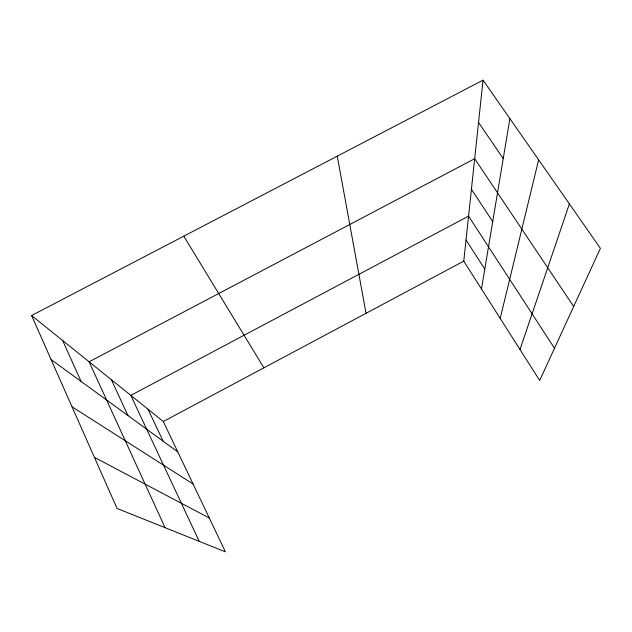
<?xml version="1.0" encoding="UTF-8"?>
<svg xmlns="http://www.w3.org/2000/svg" width="632" height="632" viewBox="0 0 632 632"><rect width="100%" height="100%" fill="white"/><g stroke="black" fill="none" stroke-linecap="round" stroke-linejoin="round"><path stroke-width="0.95" d="M483.046 80.146L600.4 248.352L539.681 380.48L463.769 261.135L483.046 80.146L31.6 315.526L117.046 508.452L225.427 551.855L163.309 421.505L31.6 315.526M481.473 288.966L509.89 118.619M500.204 318.41L538.638 159.817M519.986 349.512L569.385 203.899M163.309 421.505L463.769 261.135M94.421 457.371L209.295 518.011M72.024 406.795L193.1 484.025M51.113 359.576L177.782 451.872M478.543 122.434L503.222 158.6M573.674 306.512L474.679 158.703L89.112 361.804L165.078 527.688M471.425 189.276L492.715 221.571M554.493 348.248L468.565 216.136L130.824 395.371L199.23 541.363M466.029 239.923L484.784 269.106M183.801 236.171L263.892 367.816M148.022 409.204L163.159 441.215M111.35 379.698L127.996 415.603M62.631 340.498L81.086 381.42M337.259 156.159L366.039 313.298"/></g></svg>
